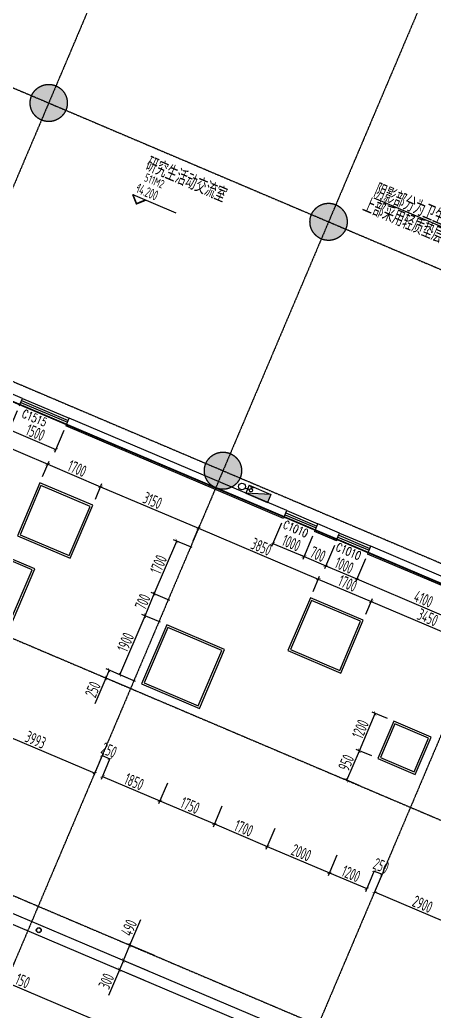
# Model space of a CAD drawing. Extents: x -3523 to 12007717, y -6694179 to 21431.
# Drawn here: x 11945501 to 11957767, y -6453481 to -6424148 of the extents above; entities that cross this region are included whole.
import ezdxf
from ezdxf.enums import TextEntityAlignment as Align
from ezdxf.xclip import XClip

# ---------------------------------------------------------------- set-up
doc = ezdxf.new("R2010")
doc.units = 0
doc.header["$LTSCALE"] = 10
doc.header["$MEASUREMENT"] = 0
doc.header["$XCLIPFRAME"] = 0
for name, pattern in [('A3-RG-axis-100$0$CENTER', [2, 1.25, -0.25, 0.25, -0.25]), ('A3-RI-4F$0$DASH', [0.35, 0.25, -0.1]), ('A3-SYMB-4F-100$0$$AUDIT_BAD_LTYPE2', [0])]:
    doc.linetypes.add(name, pattern=pattern)
for name, color, linetype in [('A3-RB-4F-100$0$A-DIMS-100', 1, 'Continuous'), ('A3-RG-axis-100$0$A-GRID', 1, 'A3-RG-axis-100$0$CENTER'), ('A3-RI-4F$0$A-FLOR', 2, 'Continuous'), ('A3-RI-4F$0$A-GLAZ', 140, 'Continuous'), ('A3-RI-4F$0$A-WALL', 7, 'Continuous'), ('A3-RI-4F$0$A-WALL-FINI', 95, 'Continuous'), ('A3-RM-4F$0$$AUDIT_BAD_LAYER1', 7, 'Continuous'), ('A3-RM-4F$0$0P-1', 191, 'Continuous'), ('A3-RM-4F$0$0P-FE-FH-P', 41, 'A3-RM-4F$0$YJdef_FE-FH_LINE_F'), ('A3-RM-4F$0$0P-FE-FH-V', 141, 'Continuous'), ('A3-RM-4F$0$0P-FE-HY', 141, 'Continuous'), ('A3-RS-1F$0$A-HATH-GRAY', 8, 'Continuous'), ('A3-RS-1F$0$A-WALL', 7, 'Continuous'), ('A3-SYMB-4F-100$0$$AUDIT_BAD_LAYER1', 7, 'Continuous'), ('A3-SYMB-4F-100$0$A-SYMB', 4, 'Continuous'), ('A3-SYMB-4F-100$0$A-SYMB-AREA', 4, 'Continuous'), ('A3-SYMB-4F-100$0$A-SYMB-DOOR', 3, 'Continuous'), ('A3-SYMB-4F-100$0$A-SYMB-DOOR1', 3, 'Continuous'), ('A3-SYMB-4F-100$0$A-SYMB-DOOR2', 3, 'Continuous'), ('A3-SYMB-4F-100$0$A-SYMB-DOOR3', 3, 'Continuous'), ('A3-SYMB-4F-100$0$A-SYMB-NAME', 4, 'Continuous'), ('A3-SYMB-4F-100$0$A-SYMB-NAME-E', 4, 'Continuous')]:
    doc.layers.add(name, color=color, linetype=linetype)
doc.styles.add('A3-RB-4F-100$0$XD2008', font='xd-hzs.shx', dxfattribs={"width": 0.7, "bigfont": 'xd-hztxt.shx'})
doc.styles.add('A3-RM-4F$0$hz1', font='hzs.shx', dxfattribs={"width": 0.75, "bigfont": 'hztxt.shx'})
doc.styles.add('A3-SYMB-4F-100$0$ECADI', font='hzs.shx', dxfattribs={"width": 0.7, "bigfont": 'hztxt.shx'})
doc.styles.add('A3-SYMB-4F-100$0$ECADI-TXT', font='simplex.shx', dxfattribs={"bigfont": 'hztxt.shx'})
doc.styles.add('A3-SYMB-4F-100$0$XD2008', font='hzs.shx', dxfattribs={"width": 0.7, "bigfont": 'hztxt.shx'})
doc.linetypes.add('A3-RM-4F$0$YJdef_FE-FH_LINE_F', pattern='A,4,-0.2,["F",A3-RM-4F$0$hz1,S=0.2,R=0,X=-0.1,Y=-0.1],-0.1', length=4.3)
doc.dimstyles.new('A3-RB-4F-100$0$XD100$0', dxfattribs={"dimscale": 100, "dimtxt": 3.5, "dimasz": 1, "dimexe": 1, "dimexo": 2, "dimgap": 0.5, "dimtad": 1, "dimdec": 0, "dimdsep": 46, "dimtxsty": 'A3-RB-4F-100$0$XD2008', "dimblk1": 'A3-RB-4F-100$0$_ARCHTICK', "dimblk2": 'A3-RB-4F-100$0$_ARCHTICK', "dimsah": 1, "dimcen": 2.5, "dimclrt": 4, "dimaunit": 1, "dimadec": 0, "dimazin": 0, "dimtfac": 1, "dimtdec": 0, "dimtix": 1, "dimtmove": 0, "dimatfit": 3, "dimfxl": 0, "dimtolj": 1, "dimtzin": 0, "dimarcsym": 0})

# ---------------------------------------------------------------- blocks, each defined once
blk = doc.blocks.new('A3-RI-4F')
at = {"layer": 'A3-RI-4F$0$A-FLOR', "linetype": 'A3-RI-4F$0$DASH', "const_width": 50}
blk.add_lwpolyline([(11907835, -6369053), (11897656, -6393034), (11898128, -6393234, -0.084697), (11913934, -6391267), (11915314, -6394764, -0.031408), (11917937, -6393922), (11918379, -6395667), (11918416, -6395812, -0.137995), (11924070, -6395803), (11938273, -6400393, -0.63707), (11939156, -6407589), (11916413, -6421801), (11915153, -6424770), (11915014, -6425097), (11914547, -6426197), (11920044, -6428530), (11921412, -6425308), (11977075, -6448936), (11985124, -6429973), (11973295, -6424952), (11972792, -6425445)], format="xyb", dxfattribs=at)
at = {"layer": 'A3-RI-4F$0$A-GLAZ'}
for p, q in [((11945529, -6435469), (11946909, -6436055)), ((11945552, -6435414), (11946933, -6436000)), ((11945579, -6435350), (11946960, -6435936)), ((11945501, -6435534), (11946882, -6436120)), ((11953404, -6438671), (11954324, -6439062)), ((11953326, -6438855), (11954246, -6439246)), ((11953353, -6438790), (11954273, -6439181)), ((11953376, -6438735), (11954297, -6439126)), ((11954890, -6439519), (11955811, -6439910)), ((11954918, -6439455), (11955838, -6439845)), ((11954941, -6439399), (11955862, -6439790)), ((11954969, -6439335), (11955889, -6439726))]:
    blk.add_line(p, q, dxfattribs=at)
for points in [[(11946994, -6440078), (11947658, -6438513), (11946094, -6437849), (11945429, -6439414)], [(11946962, -6440000), (11947580, -6438545), (11946125, -6437928), (11945508, -6439382)], [(11945202, -6442142), (11945944, -6440393), (11944235, -6439668), (11943493, -6441417)], [(11945170, -6442063), (11945866, -6440425), (11944267, -6439746), (11943572, -6441385)], [(11955002, -6443478), (11955667, -6441913), (11954102, -6441248), (11953438, -6442813)], [(11954971, -6443399), (11955588, -6441944), (11954134, -6441327), (11953516, -6442781)], [(11950817, -6444525), (11951559, -6442777), (11949850, -6442051), (11949108, -6443800)], [(11950785, -6444447), (11951481, -6442808), (11949882, -6442130), (11949187, -6443768)], [(11957206, -6446477), (11957675, -6445373), (11956570, -6444904), (11956101, -6446008)], [(11957174, -6446398), (11957596, -6445404), (11956602, -6444982), (11956180, -6445976)]]:
    blk.add_lwpolyline(points, close=True, dxfattribs=at)
at = {"layer": 'A3-RI-4F$0$A-WALL'}
for p, q in [((11945579, -6435350), (11942542, -6434060)), ((11945501, -6435534), (11945579, -6435350)), ((11946882, -6436120), (11946960, -6435936)), ((11953404, -6438671), (11946960, -6435936)), ((11953326, -6438855), (11946882, -6436120)), ((11953326, -6438855), (11953404, -6438671)), ((11954246, -6439246), (11954324, -6439062)), ((11954890, -6439519), (11954246, -6439246)), ((11954969, -6439335), (11954324, -6439062)), ((11954890, -6439519), (11954969, -6439335)), ((11955811, -6439910), (11955889, -6439726)), ((11963805, -6443086), (11955889, -6439726)), ((11963727, -6443270), (11955811, -6439910))]:
    blk.add_line(p, q, dxfattribs=at)
at = {"layer": 'A3-RI-4F$0$A-WALL-FINI'}
for p, q in [((11945501, -6435534), (11945482, -6435580)), ((11946882, -6436120), (11946862, -6436166)), ((11953306, -6438901), (11946862, -6436166)), ((11953326, -6438855), (11953306, -6438901)), ((11954246, -6439246), (11954227, -6439292)), ((11954871, -6439565), (11954227, -6439292)), ((11954890, -6439519), (11954871, -6439565)), ((11955811, -6439910), (11955791, -6439956)), ((11963708, -6443316), (11955791, -6439956))]:
    blk.add_line(p, q, dxfattribs=at)
blk = doc.blocks.new('A3-RG-axis-100')
at = {"layer": 'A3-RG-axis-100$0$A-GRID'}
for p, q in [((11906717.6, -6409782.5), (11989058.9, -6444734.3)), ((11906272, -6418284.3), (11985933, -6452098.3)), ((11949482.5, -6419244.3), (11922974.2, -6481694)), ((11957767.1, -6422760.8), (11931258.7, -6485210.6)), ((11905882.4, -6425723.4), (11983197.9, -6458541.9)), ((11966051.6, -6426277.4), (11939543.3, -6488727.1)), ((11937760.6, -6446859.4), (11980462.8, -6464985.4))]:
    blk.add_line(p, q, dxfattribs=at)
blk = doc.blocks.new('A3-SYMB-4F-100$0$ECADI-TAG-HGHT（国标）')
at = {"color": 1, "const_width": 0.5}
blk.add_lwpolyline([(-2.12, 2.12), (0, 0), (2.12, 2.12)], dxfattribs=at)
at = {"color": 1}
blk.add_point((-1.48, 4.6), dxfattribs=at)
at = {"layer": 'A3-SYMB-4F-100$0$$AUDIT_BAD_LAYER1', "color": 1, "linetype": 'A3-SYMB-4F-100$0$$AUDIT_BAD_LTYPE2'}
blk.add_line((-2.12, 2.12), (11.77, 2.12), dxfattribs=at)
at = {"style": 'A3-SYMB-4F-100$0$XD2008', "width": 0.7}
blk.add_attdef('FL', text='', height=3, dxfattribs=at).set_placement((-2.69, 2.97), align=Align.RIGHT)
for tag, p in [('F.F.L.', (2.28, 2.97)), ('T.O.S.', (2.28, -1.1))]:
    blk.add_attdef(tag, p, '', height=3, dxfattribs=at)
blk = doc.blocks.new('A3-SYMB-4F-100$0$ECADI-TAG-ROOM')
at = {"layer": 'A3-SYMB-4F-100$0$A-SYMB-AREA', "style": 'A3-SYMB-4F-100$0$ECADI', "width": 0.7}
blk.add_attdef('340M2', text='', height=2.5, dxfattribs=at).set_placement((7.17, -1.75), align=Align.MIDDLE_LEFT)
at = {"layer": 'A3-SYMB-4F-100$0$A-SYMB-NAME', "style": 'A3-SYMB-4F-100$0$ECADI', "width": 0.7}
blk.add_attdef('CHINESENAME', (-5.13, 0.09), '', height=4.5, dxfattribs=at)
at = {"layer": 'A3-SYMB-4F-100$0$A-SYMB-NAME-E', "style": 'A3-SYMB-4F-100$0$ECADI', "width": 0.7}
for tag, p in [('ENGLISHHIGH', (-5.13, 8.04)), ('ENGLISHLOW', (-5.13, 4.84))]:
    blk.add_attdef(tag, p, '', height=2.5, dxfattribs=at)
blk = doc.blocks.new('A3-SYMB-4F-100$0$ECADI-TAG-DOOR')
at = {"layer": 'A3-SYMB-4F-100$0$A-SYMB-DOOR', "style": 'A3-SYMB-4F-100$0$ECADI-TXT', "width": 0.7}
for tag, p in [('门窗主编号1', (-6.41, 7.26)), ('门窗主编号2', (2.08, 7.26))]:
    blk.add_attdef(tag, p, '', height=2.5, dxfattribs=at)
at = {"layer": 'A3-SYMB-4F-100$0$A-SYMB-DOOR', "style": 'A3-SYMB-4F-100$0$ECADI-TXT', "width": 0.7, "flags": 1}
for tag, p in [('洞口尺寸(宽X高)', (-6.42, 1.62)), ('备注', (-6.39, -1.21))]:
    blk.add_attdef(tag, p, '', height=2.5, dxfattribs=at)
at = {"layer": 'A3-SYMB-4F-100$0$A-SYMB-DOOR1', "style": 'A3-SYMB-4F-100$0$ECADI-TXT', "width": 0.7}
blk.add_attdef('门窗辅编号1', (-6.41, 4.41), '', height=2.5, dxfattribs=at)
at = {"layer": 'A3-SYMB-4F-100$0$A-SYMB-DOOR2', "style": 'A3-SYMB-4F-100$0$ECADI-TXT', "width": 0.7}
blk.add_attdef('门窗辅编号2', (-2.86, 4.41), '', height=2.5, dxfattribs=at)
at = {"layer": 'A3-SYMB-4F-100$0$A-SYMB-DOOR3', "style": 'A3-SYMB-4F-100$0$ECADI-TXT', "width": 0.7}
blk.add_attdef('门窗辅编号3', (2.32, 4.41), '', height=2.5, dxfattribs=at)
blk = doc.blocks.new('A3-SYMB-4F-100')
at = {"layer": 'A3-SYMB-4F-100$0$A-SYMB'}
blk.add_lwpolyline([(11955981, -6429417), (11961275, -6431664), (11964489, -6430598)], dxfattribs=at)
ref = blk.add_blockref('A3-SYMB-4F-100$0$ECADI-TAG-ROOM', (11949655, -6428797), dxfattribs=dict(at, xscale=99.99999999989046, yscale=100.0000000001164, rotation=337))
ref.add_attrib('CHINESENAME', '研究生活动交流室', (11949187, -6428589), dxfattribs={"height": 450, "rotation": 337, "style": 'A3-SYMB-4F-100$0$ECADI', "width": 0.7})
ref.add_attrib('340M2', '511M2', dxfattribs={"height": 250, "rotation": 337, "style": 'A3-SYMB-4F-100$0$ECADI', "width": 0.7}).set_placement((11949204, -6428795), align=Align.MIDDLE_LEFT)
ref = blk.add_blockref('A3-SYMB-4F-100$0$ECADI-TAG-HGHT（国标）', (11948955, -6429590), dxfattribs=dict(at, xscale=100, yscale=100, rotation=337))
ref.add_attrib('F.F.L.', '14.200', (11948920, -6429253), dxfattribs={"layer": '0', "height": 300, "rotation": 337, "style": 'A3-SYMB-4F-100$0$XD2008', "width": 0.7})
ref = blk.add_blockref('A3-SYMB-4F-100$0$ECADI-TAG-ROOM', (11956413, -6429583), dxfattribs=dict(at, xscale=99.99999999989046, yscale=100.0000000001165, rotation=337))
ref.add_attrib('CHINESENAME', '阴影部分为卫生间降板范围', (11955945, -6429375), dxfattribs={"height": 450, "rotation": 337, "style": 'A3-SYMB-4F-100$0$ECADI', "width": 0.7})
ref = blk.add_blockref('A3-SYMB-4F-100$0$ECADI-TAG-ROOM', (11957227, -6430487), dxfattribs=dict(at, xscale=99.99999999989048, yscale=100.0000000001164, rotation=337.0000000000827))
ref.add_attrib('CHINESENAME', '上部采用轻质垫层，容重≤8KN/立方米', (11955613, -6429792), dxfattribs={"height": 450, "rotation": 337, "style": 'A3-SYMB-4F-100$0$ECADI', "width": 0.7})
at = {"layer": 'A3-SYMB-4F-100$0$A-SYMB-DOOR1'}
ref = blk.add_blockref('A3-SYMB-4F-100$0$ECADI-TAG-DOOR', (11946165, -6436952), dxfattribs=dict(at, xscale=99.99999999997286, yscale=100.0000000000001, zscale=100, rotation=337.1358192403856))
ref.add_attrib('门窗主编号1', 'C1515', dxfattribs={"height": 250, "rotation": 337.1358, "style": 'A3-SYMB-4F-100$0$ECADI-TXT', "width": 0.7}).set_placement((11946236, -6436191), align=Align.RIGHT)
ref = blk.add_blockref('A3-SYMB-4F-100$0$ECADI-TAG-DOOR', (11953898, -6440234), dxfattribs=dict(at, xscale=99.99999999997286, yscale=100.0000000000001, zscale=100, rotation=337.1358192403856))
ref.add_attrib('门窗主编号1', 'C1010', dxfattribs={"height": 250, "rotation": 337.1358, "style": 'A3-SYMB-4F-100$0$ECADI-TXT', "width": 0.7}).set_placement((11953969, -6439474), align=Align.RIGHT)
ref = blk.add_blockref('A3-SYMB-4F-100$0$ECADI-TAG-DOOR', (11955462, -6440898), dxfattribs=dict(at, xscale=99.99999999997286, yscale=100.0000000000001, zscale=100, rotation=337.1358192403856))
ref.add_attrib('门窗主编号1', 'C1010', dxfattribs={"height": 250, "rotation": 337.1358, "style": 'A3-SYMB-4F-100$0$ECADI-TXT', "width": 0.7}).set_placement((11955533, -6440138), align=Align.RIGHT)
blk = doc.blocks.new('*U3226')
at = {"layer": 'A3-RM-4F$0$$AUDIT_BAD_LAYER1', "extrusion": (0, 0, -1)}
blk.add_hatch(color=256, dxfattribs=at).paths.add_polyline_path([(-260, 700), (0, 0), (0, 700)])
for p, q in [((260, 700), (0, 700)), ((0, 0), (0, 700)), ((260, 700), (0, 0)), ((260, 0), (260, 700)), ((260, 0), (0, 0)), ((231, 106, 0), (191, 106, 0)), ((231, 156, 0), (231, 56, 0))]:
    blk.add_line(p, q, dxfattribs=at)
blk.add_circle((-141, 106, 0), 50, dxfattribs=at)
blk = doc.blocks.new('A3-RM-4F$0$DFA')
at = {"layer": 'A3-RM-4F$0$0P-FE-FH-V'}
for radius in [75, 65]:
    blk.add_circle((0, 0), radius, dxfattribs=at)
blk = doc.blocks.new('A3-RM-4F')
at = {"layer": 'A3-RM-4F$0$0P-1'}
for points in [[(11905192, -6423801), (11904910, -6429175, -0.033124), (11938801, -6448159), (11947301, -6451767), (11970397, -6461571), (11975941, -6448509)], [(11905486, -6423926), (11905220, -6428991, -0.03293), (11938943, -6447894), (11947419, -6451491), (11970238, -6461178), (11975665, -6448392)]]:
    blk.add_lwpolyline(points, format="xyb", dxfattribs=at)
at = {"layer": 'A3-RM-4F$0$0P-FE-FH-P'}
blk.add_line((11952170, -6437994, 0), (11952295, -6438047, 0), dxfattribs=at)
at = {"layer": 'A3-RM-4F$0$0P-FE-FH-V'}
blk.add_circle((11952078, -6437955, 0), 100, dxfattribs=at)
at = {"layer": 'A3-RM-4F$0$0P-1'}
blk.add_blockref('A3-RM-4F$0$DFA', (11946063, -6451085), dxfattribs=at)
at = {"layer": 'A3-RM-4F$0$0P-FE-HY', "xscale": -0.9999999999999886, "rotation": 246.9999999998606}
blk.add_blockref('*U3226', (11952188, -6438155), dxfattribs=at)
blk = doc.blocks.new('A3-RB-4F-100$0$_ARCHTICK')
at = {"color": 0, "linetype": 'ByBlock', "const_width": 0.15}
blk.add_lwpolyline([(-0.5, -0.5), (0.5, 0.5)], dxfattribs=at)
blk = doc.blocks.new('*D2970')
at = {"layer": 'A3-RB-4F-100$0$A-DIMS-100', "color": 0, "lineweight": -2}
for p, q in [((11945423, -6435718), (11945148, -6436366)), ((11945187, -6436274), (11946568, -6436861)), ((11946804, -6436304), (11946529, -6436953))]:
    blk.add_line(p, q, dxfattribs=at)
at = {"layer": 'Defpoints', "color": 0}
for p in [(11945501, -6435534), (11946882, -6436120), (11946568, -6436861)]:
    blk.add_point(p, dxfattribs=at)
at = {"layer": 'A3-RB-4F-100$0$A-DIMS-100', "color": 0, "lineweight": -2, "xscale": 100, "yscale": 100, "zscale": 100}
for p, rotation in [((11945187, -6436274), 156.9999999999507), ((11946568, -6436861), 336.9999999999507)]:
    blk.add_blockref('A3-RB-4F-100$0$_ARCHTICK', p, dxfattribs=dict(at, rotation=rotation))
at = {"layer": 'A3-RB-4F-100$0$A-DIMS-100', "color": 4, "insert": (11945965, -6436360), "char_height": 350, "attachment_point": 5, "rotation": 337, "style": 'A3-RB-4F-100$0$XD2008'}
blk.add_mtext('\\A1;1500', dxfattribs=at)
blk = doc.blocks.new('*D2594')
at = {"layer": 'A3-RB-4F-100$0$A-DIMS-100', "color": 0, "lineweight": -2}
for p, q in [((11955733, -6440094), (11955439, -6440785)), ((11955478, -6440693), (11959252, -6442295)), ((11959507, -6441696), (11959213, -6442387))]:
    blk.add_line(p, q, dxfattribs=at)
at = {"layer": 'Defpoints', "color": 0}
for p in [(11955811, -6439910), (11959585, -6441512), (11959252, -6442295)]:
    blk.add_point(p, dxfattribs=at)
at = {"layer": 'A3-RB-4F-100$0$A-DIMS-100', "color": 0, "lineweight": -2, "xscale": 100, "yscale": 100, "zscale": 100}
for p, rotation in [((11955478, -6440693), 157.0000023179474), ((11959252, -6442295), 337.0000023179474)]:
    blk.add_blockref('A3-RB-4F-100$0$_ARCHTICK', p, dxfattribs=dict(at, rotation=rotation))
at = {"layer": 'A3-RB-4F-100$0$A-DIMS-100', "color": 4, "insert": (11957453, -6441287), "char_height": 350, "attachment_point": 5, "rotation": 337, "style": 'A3-RB-4F-100$0$XD2008'}
blk.add_mtext('\\A1;4100', dxfattribs=at)
blk = doc.blocks.new('*D2595')
at = {"layer": 'A3-RB-4F-100$0$A-DIMS-100', "color": 0, "lineweight": -2}
for p, q in [((11954812, -6439703), (11954519, -6440395)), ((11955733, -6440094), (11955439, -6440785)), ((11954558, -6440303), (11955478, -6440693))]:
    blk.add_line(p, q, dxfattribs=at)
at = {"layer": 'Defpoints', "color": 0}
for p in [(11954890, -6439519), (11955811, -6439910), (11955478, -6440693)]:
    blk.add_point(p, dxfattribs=at)
at = {"layer": 'A3-RB-4F-100$0$A-DIMS-100', "color": 0, "lineweight": -2, "xscale": 100, "yscale": 100, "zscale": 100}
for p, rotation in [((11954558, -6440303), 157.0000023179107), ((11955478, -6440693), 337.0000023179107)]:
    blk.add_blockref('A3-RB-4F-100$0$_ARCHTICK', p, dxfattribs=dict(at, rotation=rotation))
at = {"layer": 'A3-RB-4F-100$0$A-DIMS-100', "color": 4, "insert": (11955106, -6440291), "char_height": 350, "attachment_point": 5, "rotation": 337, "style": 'A3-RB-4F-100$0$XD2008'}
blk.add_mtext('\\A1;1000', dxfattribs=at)
blk = doc.blocks.new('*D2596')
at = {"layer": 'A3-RB-4F-100$0$A-DIMS-100', "color": 0, "lineweight": -2}
for p, q in [((11954168, -6439430), (11953875, -6440121)), ((11954812, -6439703), (11954519, -6440395)), ((11953914, -6440029), (11953822, -6439990)), ((11953914, -6440029), (11954558, -6440303)), ((11954558, -6440303), (11954650, -6440342))]:
    blk.add_line(p, q, dxfattribs=at)
at = {"layer": 'Defpoints', "color": 0}
for p in [(11954246, -6439246), (11954890, -6439519), (11954558, -6440303)]:
    blk.add_point(p, dxfattribs=at)
at = {"layer": 'A3-RB-4F-100$0$A-DIMS-100', "color": 0, "lineweight": -2, "xscale": 100, "yscale": 100, "zscale": 100}
for p, rotation in [((11953914, -6440029), 337.0000023179933), ((11954558, -6440303), 157.0000023179933)]:
    blk.add_blockref('A3-RB-4F-100$0$_ARCHTICK', p, dxfattribs=dict(at, rotation=rotation))
at = {"layer": 'A3-RB-4F-100$0$A-DIMS-100', "color": 4, "insert": (11954324, -6439959), "char_height": 350, "attachment_point": 5, "rotation": 337, "style": 'A3-RB-4F-100$0$XD2008'}
blk.add_mtext('\\A1;700', dxfattribs=at)
blk = doc.blocks.new('*D2597')
at = {"layer": 'A3-RB-4F-100$0$A-DIMS-100', "color": 0, "lineweight": -2}
for p, q in [((11953247, -6439039), (11952954, -6439730)), ((11954168, -6439430), (11953875, -6440121)), ((11952993, -6439638), (11953914, -6440029))]:
    blk.add_line(p, q, dxfattribs=at)
at = {"layer": 'Defpoints', "color": 0}
for p in [(11953326, -6438855), (11954246, -6439246), (11953914, -6440029)]:
    blk.add_point(p, dxfattribs=at)
at = {"layer": 'A3-RB-4F-100$0$A-DIMS-100', "color": 0, "lineweight": -2, "xscale": 100, "yscale": 100, "zscale": 100}
for p, rotation in [((11952993, -6439638), 157.0000023179255), ((11953914, -6440029), 337.0000023179254)]:
    blk.add_blockref('A3-RB-4F-100$0$_ARCHTICK', p, dxfattribs=dict(at, rotation=rotation))
at = {"layer": 'A3-RB-4F-100$0$A-DIMS-100', "color": 4, "insert": (11953541, -6439627), "char_height": 350, "attachment_point": 5, "rotation": 337, "style": 'A3-RB-4F-100$0$XD2008'}
blk.add_mtext('\\A1;1000', dxfattribs=at)
blk = doc.blocks.new('*D2181')
at = {"layer": 'A3-RB-4F-100$0$A-DIMS-100', "color": 0, "lineweight": -2}
for p, q in [((11944264, -6444351), (11944002, -6444969)), ((11944041, -6444877), (11947717, -6446438)), ((11947940, -6445912), (11947678, -6446530))]:
    blk.add_line(p, q, dxfattribs=at)
at = {"layer": 'Defpoints', "color": 0}
for p in [(11944342, -6444167), (11948018, -6445727), (11947717, -6446438)]:
    blk.add_point(p, dxfattribs=at)
at = {"layer": 'A3-RB-4F-100$0$A-DIMS-100', "color": 0, "lineweight": -2, "xscale": 100, "yscale": 100, "zscale": 100}
for p, rotation in [((11944041, -6444877), 156.9999999999024), ((11947717, -6446438), 336.9999999999023)]:
    blk.add_blockref('A3-RB-4F-100$0$_ARCHTICK', p, dxfattribs=dict(at, rotation=rotation))
at = {"layer": 'A3-RB-4F-100$0$A-DIMS-100', "color": 4, "insert": (11945967, -6445450), "char_height": 350, "attachment_point": 5, "rotation": 337, "style": 'A3-RB-4F-100$0$XD2008'}
blk.add_mtext('\\A1;3993', dxfattribs=at)
blk = doc.blocks.new('*D2182')
at = {"layer": 'A3-RB-4F-100$0$A-DIMS-100', "color": 0, "lineweight": -2}
for p, q in [((11947940, -6445912), (11947900, -6446007)), ((11947939, -6445915), (11948169, -6446013)), ((11948170, -6446009), (11948130, -6446105))]:
    blk.add_line(p, q, dxfattribs=at)
at = {"layer": 'Defpoints', "color": 0}
for p in [(11948018, -6445727), (11948169, -6446013), (11948248, -6445825)]:
    blk.add_point(p, dxfattribs=at)
at = {"layer": 'A3-RB-4F-100$0$A-DIMS-100', "color": 0, "lineweight": -2, "xscale": 100, "yscale": 100, "zscale": 100}
for p, rotation in [((11947939, -6445915), 156.9999999998544), ((11948169, -6446013), 336.9999999998544)]:
    blk.add_blockref('A3-RB-4F-100$0$_ARCHTICK', p, dxfattribs=dict(at, rotation=rotation))
at = {"layer": 'A3-RB-4F-100$0$A-DIMS-100', "color": 4, "insert": (11948142, -6445757), "char_height": 350, "attachment_point": 5, "rotation": 337, "style": 'A3-RB-4F-100$0$XD2008'}
blk.add_mtext('\\A1;250', dxfattribs=at)
blk = doc.blocks.new('*D2183')
at = {"layer": 'A3-RB-4F-100$0$A-DIMS-100', "color": 0, "lineweight": -2}
for p, q in [((11948170, -6446009), (11947908, -6446627)), ((11947947, -6446535), (11949650, -6447258)), ((11949873, -6446732), (11949611, -6447350))]:
    blk.add_line(p, q, dxfattribs=at)
at = {"layer": 'Defpoints', "color": 0}
for p in [(11948248, -6445825), (11949951, -6446548), (11949650, -6447258)]:
    blk.add_point(p, dxfattribs=at)
at = {"layer": 'A3-RB-4F-100$0$A-DIMS-100', "color": 0, "lineweight": -2, "xscale": 100, "yscale": 100, "zscale": 100}
for p, rotation in [((11947947, -6446535), 156.9999999999063), ((11949650, -6447258), 336.9999999999063)]:
    blk.add_blockref('A3-RB-4F-100$0$_ARCHTICK', p, dxfattribs=dict(at, rotation=rotation))
at = {"layer": 'A3-RB-4F-100$0$A-DIMS-100', "color": 4, "insert": (11948886, -6446690), "char_height": 350, "attachment_point": 5, "rotation": 337, "style": 'A3-RB-4F-100$0$XD2008'}
blk.add_mtext('\\A1;1850', dxfattribs=at)
blk = doc.blocks.new('*D2184')
at = {"layer": 'A3-RB-4F-100$0$A-DIMS-100', "color": 0, "lineweight": -2}
for p, q in [((11949873, -6446732), (11949611, -6447350)), ((11949650, -6447258), (11951261, -6447942)), ((11951484, -6447416), (11951222, -6448034))]:
    blk.add_line(p, q, dxfattribs=at)
at = {"layer": 'Defpoints', "color": 0}
for p in [(11949951, -6446548), (11951562, -6447232), (11951261, -6447942)]:
    blk.add_point(p, dxfattribs=at)
at = {"layer": 'A3-RB-4F-100$0$A-DIMS-100', "color": 0, "lineweight": -2, "xscale": 100, "yscale": 100, "zscale": 100}
for p, rotation in [((11949650, -6447258), 156.9999999998862), ((11951261, -6447942), 336.9999999998862)]:
    blk.add_blockref('A3-RB-4F-100$0$_ARCHTICK', p, dxfattribs=dict(at, rotation=rotation))
at = {"layer": 'A3-RB-4F-100$0$A-DIMS-100', "color": 4, "insert": (11950543, -6447393), "char_height": 350, "attachment_point": 5, "rotation": 337, "style": 'A3-RB-4F-100$0$XD2008'}
blk.add_mtext('\\A1;1750', dxfattribs=at)
blk = doc.blocks.new('*D2185')
at = {"layer": 'A3-RB-4F-100$0$A-DIMS-100', "color": 0, "lineweight": -2}
for p, q in [((11951484, -6447416), (11951222, -6448034)), ((11951261, -6447942), (11952826, -6448606)), ((11953049, -6448080), (11952786, -6448698))]:
    blk.add_line(p, q, dxfattribs=at)
at = {"layer": 'Defpoints', "color": 0}
for p in [(11951562, -6447232), (11953127, -6447896), (11952826, -6448606)]:
    blk.add_point(p, dxfattribs=at)
at = {"layer": 'A3-RB-4F-100$0$A-DIMS-100', "color": 0, "lineweight": -2, "xscale": 100, "yscale": 100, "zscale": 100}
for p, rotation in [((11951261, -6447942), 156.9999999998857), ((11952826, -6448606), 336.9999999998857)]:
    blk.add_blockref('A3-RB-4F-100$0$_ARCHTICK', p, dxfattribs=dict(at, rotation=rotation))
at = {"layer": 'A3-RB-4F-100$0$A-DIMS-100', "color": 4, "insert": (11952131, -6448067), "char_height": 350, "attachment_point": 5, "rotation": 337, "style": 'A3-RB-4F-100$0$XD2008'}
blk.add_mtext('\\A1;1700', dxfattribs=at)
blk = doc.blocks.new('*D2186')
at = {"layer": 'A3-RB-4F-100$0$A-DIMS-100', "color": 0, "lineweight": -2}
for p, q in [((11953049, -6448080), (11952786, -6448698)), ((11952826, -6448606), (11954667, -6449388)), ((11954890, -6448862), (11954628, -6449480))]:
    blk.add_line(p, q, dxfattribs=at)
at = {"layer": 'Defpoints', "color": 0}
for p in [(11953127, -6447896), (11954968, -6448677), (11954667, -6449388)]:
    blk.add_point(p, dxfattribs=at)
at = {"layer": 'A3-RB-4F-100$0$A-DIMS-100', "color": 0, "lineweight": -2, "xscale": 100, "yscale": 100, "zscale": 100}
for p, rotation in [((11952826, -6448606), 156.9999999999054), ((11954667, -6449388), 336.9999999999055)]:
    blk.add_blockref('A3-RB-4F-100$0$_ARCHTICK', p, dxfattribs=dict(at, rotation=rotation))
at = {"layer": 'A3-RB-4F-100$0$A-DIMS-100', "color": 4, "insert": (11953834, -6448790), "char_height": 350, "attachment_point": 5, "rotation": 337, "style": 'A3-RB-4F-100$0$XD2008'}
blk.add_mtext('\\A1;2000', dxfattribs=at)
blk = doc.blocks.new('*D2187')
at = {"layer": 'A3-RB-4F-100$0$A-DIMS-100', "color": 0, "lineweight": -2}
for p, q in [((11954890, -6448862), (11954628, -6449480)), ((11954667, -6449388), (11955771, -6449856)), ((11955995, -6449330), (11955732, -6449948))]:
    blk.add_line(p, q, dxfattribs=at)
at = {"layer": 'Defpoints', "color": 0}
for p in [(11954968, -6448677), (11956073, -6449146), (11955771, -6449856)]:
    blk.add_point(p, dxfattribs=at)
at = {"layer": 'A3-RB-4F-100$0$A-DIMS-100', "color": 0, "lineweight": -2, "xscale": 100, "yscale": 100, "zscale": 100}
for p, rotation in [((11954667, -6449388), 156.9999999998864), ((11955771, -6449856), 336.9999999998864)]:
    blk.add_blockref('A3-RB-4F-100$0$_ARCHTICK', p, dxfattribs=dict(at, rotation=rotation))
at = {"layer": 'A3-RB-4F-100$0$A-DIMS-100', "color": 4, "insert": (11955307, -6449415), "char_height": 350, "attachment_point": 5, "rotation": 337, "style": 'A3-RB-4F-100$0$XD2008'}
blk.add_mtext('\\A1;1200', dxfattribs=at)
blk = doc.blocks.new('*D2188')
at = {"layer": 'A3-RB-4F-100$0$A-DIMS-100', "color": 0, "lineweight": -2}
for p, q in [((11955995, -6449330), (11955954, -6449426)), ((11955993, -6449334), (11956223, -6449432)), ((11956225, -6449428), (11956184, -6449524))]:
    blk.add_line(p, q, dxfattribs=at)
at = {"layer": 'Defpoints', "color": 0}
for p in [(11956073, -6449146), (11956303, -6449244), (11956223, -6449432)]:
    blk.add_point(p, dxfattribs=at)
at = {"layer": 'A3-RB-4F-100$0$A-DIMS-100', "color": 0, "lineweight": -2, "xscale": 100, "yscale": 100, "zscale": 100}
for p, rotation in [((11955993, -6449334), 156.9999999998558), ((11956223, -6449432), 336.9999999998558)]:
    blk.add_blockref('A3-RB-4F-100$0$_ARCHTICK', p, dxfattribs=dict(at, rotation=rotation))
at = {"layer": 'A3-RB-4F-100$0$A-DIMS-100', "color": 4, "insert": (11956196, -6449176), "char_height": 350, "attachment_point": 5, "rotation": 337, "style": 'A3-RB-4F-100$0$XD2008'}
blk.add_mtext('\\A1;250', dxfattribs=at)
blk = doc.blocks.new('*D2189')
at = {"layer": 'A3-RB-4F-100$0$A-DIMS-100', "color": 0, "lineweight": -2}
for p, q in [((11956225, -6449428), (11955962, -6450046)), ((11956001, -6449954), (11958671, -6451087)), ((11958894, -6450561), (11958632, -6451179))]:
    blk.add_line(p, q, dxfattribs=at)
at = {"layer": 'Defpoints', "color": 0}
for p in [(11956303, -6449244), (11958972, -6450377), (11958671, -6451087)]:
    blk.add_point(p, dxfattribs=at)
at = {"layer": 'A3-RB-4F-100$0$A-DIMS-100', "color": 0, "lineweight": -2, "xscale": 100, "yscale": 100, "zscale": 100}
for p, rotation in [((11956001, -6449954), 156.9999999999052), ((11958671, -6451087), 336.9999999999052)]:
    blk.add_blockref('A3-RB-4F-100$0$_ARCHTICK', p, dxfattribs=dict(at, rotation=rotation))
at = {"layer": 'A3-RB-4F-100$0$A-DIMS-100', "color": 4, "insert": (11957424, -6450314), "char_height": 350, "attachment_point": 5, "rotation": 337, "style": 'A3-RB-4F-100$0$XD2008'}
blk.add_mtext('\\A1;2900', dxfattribs=at)
blk = doc.blocks.new('*D2207')
at = {"layer": 'A3-RB-4F-100$0$A-DIMS-100', "color": 0, "lineweight": -2}
for p, q in [((11942352, -6436043), (11942546, -6435585)), ((11942507, -6435677), (11946327, -6437299)), ((11946172, -6437665), (11946366, -6437207))]:
    blk.add_line(p, q, dxfattribs=at)
at = {"layer": 'Defpoints', "color": 0}
for p in [(11942274, -6436228), (11946327, -6437299), (11946094, -6437849)]:
    blk.add_point(p, dxfattribs=at)
at = {"layer": 'A3-RB-4F-100$0$A-DIMS-100', "color": 0, "lineweight": -2, "xscale": 100, "yscale": 100, "zscale": 100}
for p, rotation in [((11942507, -6435677), 156.9999999999696), ((11946327, -6437299), 336.9999999999696)]:
    blk.add_blockref('A3-RB-4F-100$0$_ARCHTICK', p, dxfattribs=dict(at, rotation=rotation))
at = {"layer": 'A3-RB-4F-100$0$A-DIMS-100', "color": 4, "insert": (11944505, -6436281), "char_height": 350, "attachment_point": 5, "rotation": 337, "style": 'A3-RB-4F-100$0$XD2008'}
blk.add_mtext('\\A1;4150', dxfattribs=at)
blk = doc.blocks.new('*D2208')
at = {"layer": 'A3-RB-4F-100$0$A-DIMS-100', "color": 0, "lineweight": -2}
for p, q in [((11946172, -6437665), (11946366, -6437207)), ((11946327, -6437299), (11947892, -6437963)), ((11947737, -6438329), (11947931, -6437871))]:
    blk.add_line(p, q, dxfattribs=at)
at = {"layer": 'Defpoints', "color": 0}
for p in [(11946094, -6437849), (11947892, -6437963), (11947658, -6438513)]:
    blk.add_point(p, dxfattribs=at)
at = {"layer": 'A3-RB-4F-100$0$A-DIMS-100', "color": 0, "lineweight": -2, "xscale": 100, "yscale": 100, "zscale": 100}
for p, rotation in [((11946327, -6437299), 156.9999999999418), ((11947892, -6437963), 336.9999999999418)]:
    blk.add_blockref('A3-RB-4F-100$0$_ARCHTICK', p, dxfattribs=dict(at, rotation=rotation))
at = {"layer": 'A3-RB-4F-100$0$A-DIMS-100', "color": 4, "insert": (11947198, -6437424), "char_height": 350, "attachment_point": 5, "rotation": 337, "style": 'A3-RB-4F-100$0$XD2008'}
blk.add_mtext('\\A1;1700', dxfattribs=at)
blk = doc.blocks.new('*D2209')
at = {"layer": 'A3-RB-4F-100$0$A-DIMS-100', "color": 0, "lineweight": -2}
for p, q in [((11947737, -6438329), (11947931, -6437871)), ((11947892, -6437963), (11950792, -6439194)), ((11950636, -6439560), (11950831, -6439102))]:
    blk.add_line(p, q, dxfattribs=at)
at = {"layer": 'Defpoints', "color": 0}
for p in [(11947658, -6438513), (11950792, -6439194), (11950558, -6439744)]:
    blk.add_point(p, dxfattribs=at)
at = {"layer": 'A3-RB-4F-100$0$A-DIMS-100', "color": 0, "lineweight": -2, "xscale": 100, "yscale": 100, "zscale": 100}
for p, rotation in [((11947892, -6437963), 156.9999999999585), ((11950792, -6439194), 336.9999999999585)]:
    blk.add_blockref('A3-RB-4F-100$0$_ARCHTICK', p, dxfattribs=dict(at, rotation=rotation))
at = {"layer": 'A3-RB-4F-100$0$A-DIMS-100', "color": 4, "insert": (11949430, -6438371), "char_height": 350, "attachment_point": 5, "rotation": 337, "style": 'A3-RB-4F-100$0$XD2008'}
blk.add_mtext('\\A1;3150', dxfattribs=at)
blk = doc.blocks.new('*D2210')
at = {"layer": 'A3-RB-4F-100$0$A-DIMS-100', "color": 0, "lineweight": -2}
for p, q in [((11950636, -6439560), (11950831, -6439102)), ((11950792, -6439194), (11954335, -6440698)), ((11954180, -6441064), (11954375, -6440606))]:
    blk.add_line(p, q, dxfattribs=at)
at = {"layer": 'Defpoints', "color": 0}
for p in [(11950558, -6439744), (11954335, -6440698), (11954102, -6441248)]:
    blk.add_point(p, dxfattribs=at)
at = {"layer": 'A3-RB-4F-100$0$A-DIMS-100', "color": 0, "lineweight": -2, "xscale": 100, "yscale": 100, "zscale": 100}
for p, rotation in [((11950792, -6439194), 156.9999999999672), ((11954335, -6440698), 336.9999999999673)]:
    blk.add_blockref('A3-RB-4F-100$0$_ARCHTICK', p, dxfattribs=dict(at, rotation=rotation))
at = {"layer": 'A3-RB-4F-100$0$A-DIMS-100', "color": 4, "insert": (11952651, -6439739), "char_height": 350, "attachment_point": 5, "rotation": 337, "style": 'A3-RB-4F-100$0$XD2008'}
blk.add_mtext('\\A1;3850', dxfattribs=at)
blk = doc.blocks.new('*D2211')
at = {"layer": 'A3-RB-4F-100$0$A-DIMS-100', "color": 0, "lineweight": -2}
for p, q in [((11954180, -6441064), (11954375, -6440606)), ((11954335, -6440698), (11955900, -6441362)), ((11955745, -6441729), (11955939, -6441270))]:
    blk.add_line(p, q, dxfattribs=at)
at = {"layer": 'Defpoints', "color": 0}
for p in [(11954102, -6441248), (11955900, -6441362), (11955667, -6441913)]:
    blk.add_point(p, dxfattribs=at)
at = {"layer": 'A3-RB-4F-100$0$A-DIMS-100', "color": 0, "lineweight": -2, "xscale": 100, "yscale": 100, "zscale": 100}
for p, rotation in [((11954335, -6440698), 156.9999999999664), ((11955900, -6441362), 336.9999999999664)]:
    blk.add_blockref('A3-RB-4F-100$0$_ARCHTICK', p, dxfattribs=dict(at, rotation=rotation))
at = {"layer": 'A3-RB-4F-100$0$A-DIMS-100', "color": 4, "insert": (11955206, -6440823), "char_height": 350, "attachment_point": 5, "rotation": 337, "style": 'A3-RB-4F-100$0$XD2008'}
blk.add_mtext('\\A1;1700', dxfattribs=at)
blk = doc.blocks.new('*D2212')
at = {"layer": 'A3-RB-4F-100$0$A-DIMS-100', "color": 0, "lineweight": -2}
for p, q in [((11955745, -6441729), (11955939, -6441270)), ((11955900, -6441362), (11959076, -6442710)), ((11958921, -6443077), (11959115, -6442618))]:
    blk.add_line(p, q, dxfattribs=at)
at = {"layer": 'Defpoints', "color": 0}
for p in [(11955667, -6441913), (11959076, -6442710), (11958843, -6443261)]:
    blk.add_point(p, dxfattribs=at)
at = {"layer": 'A3-RB-4F-100$0$A-DIMS-100', "color": 0, "lineweight": -2, "xscale": 100, "yscale": 100, "zscale": 100}
for p, rotation in [((11955900, -6441362), 156.9999999999565), ((11959076, -6442710), 336.9999999999565)]:
    blk.add_blockref('A3-RB-4F-100$0$_ARCHTICK', p, dxfattribs=dict(at, rotation=rotation))
at = {"layer": 'A3-RB-4F-100$0$A-DIMS-100', "color": 4, "insert": (11957576, -6441829), "char_height": 350, "attachment_point": 5, "rotation": 337, "style": 'A3-RB-4F-100$0$XD2008'}
blk.add_mtext('\\A1;3450', dxfattribs=at)
blk = doc.blocks.new('*D2225')
at = {"layer": 'A3-RB-4F-100$0$A-DIMS-100', "color": 0, "lineweight": -2}
for p, q in [((11948148, -6443393), (11948051, -6443623)), ((11948924, -6443722), (11948056, -6443354)), ((11948051, -6443623), (11947726, -6444387)), ((11948826, -6443952), (11947959, -6443584))]:
    blk.add_line(p, q, dxfattribs=at)
at = {"layer": 'Defpoints', "color": 0}
for p in [(11948148, -6443393), (11949108, -6443800), (11949010, -6444030)]:
    blk.add_point(p, dxfattribs=at)
at = {"layer": 'A3-RB-4F-100$0$A-DIMS-100', "color": 0, "lineweight": -2, "xscale": 100, "yscale": 100, "zscale": 100}
for p, rotation in [((11948148, -6443393), 67.0000000001116), ((11948051, -6443623), 247.0000000001116)]:
    blk.add_blockref('A3-RB-4F-100$0$_ARCHTICK', p, dxfattribs=dict(at, rotation=rotation))
at = {"layer": 'A3-RB-4F-100$0$A-DIMS-100', "color": 4, "insert": (11947662, -6443963), "char_height": 350, "attachment_point": 5, "rotation": 67, "style": 'A3-RB-4F-100$0$XD2008'}
blk.add_mtext('\\A1;250', dxfattribs=at)
blk = doc.blocks.new('*D2226')
at = {"layer": 'A3-RB-4F-100$0$A-DIMS-100', "color": 0, "lineweight": -2}
for p, q in [((11948466, -6443527), (11949208, -6441779)), ((11949666, -6441973), (11949116, -6441740)), ((11948924, -6443722), (11948374, -6443488))]:
    blk.add_line(p, q, dxfattribs=at)
at = {"layer": 'Defpoints', "color": 0}
for p in [(11949208, -6441779), (11949850, -6442051), (11949108, -6443800)]:
    blk.add_point(p, dxfattribs=at)
at = {"layer": 'A3-RB-4F-100$0$A-DIMS-100', "color": 0, "lineweight": -2, "xscale": 100, "yscale": 100, "zscale": 100}
for p, rotation in [((11949208, -6441779), 66.99999999992477), ((11948466, -6443527), 246.9999999999248)]:
    blk.add_blockref('A3-RB-4F-100$0$_ARCHTICK', p, dxfattribs=dict(at, rotation=rotation))
at = {"layer": 'A3-RB-4F-100$0$A-DIMS-100', "color": 4, "insert": (11948630, -6442565), "char_height": 350, "attachment_point": 5, "rotation": 67, "style": 'A3-RB-4F-100$0$XD2008'}
blk.add_mtext('\\A1;1900', dxfattribs=at)
blk = doc.blocks.new('*D2227')
at = {"layer": 'A3-RB-4F-100$0$A-DIMS-100', "color": 0, "lineweight": -2}
for p, q in [((11949482, -6441134), (11949521, -6441042)), ((11949208, -6441779), (11949482, -6441134)), ((11949940, -6441329), (11949390, -6441095)), ((11949666, -6441973), (11949116, -6441740)), ((11949208, -6441779), (11949169, -6441871))]:
    blk.add_line(p, q, dxfattribs=at)
at = {"layer": 'Defpoints', "color": 0}
for p in [(11949482, -6441134), (11950124, -6441407), (11949850, -6442051)]:
    blk.add_point(p, dxfattribs=at)
at = {"layer": 'A3-RB-4F-100$0$A-DIMS-100', "color": 0, "lineweight": -2, "xscale": 100, "yscale": 100, "zscale": 100}
for p, rotation in [((11949482, -6441134), 246.9999999999629), ((11949208, -6441779), 66.99999999996291)]:
    blk.add_blockref('A3-RB-4F-100$0$_ARCHTICK', p, dxfattribs=dict(at, rotation=rotation))
at = {"layer": 'A3-RB-4F-100$0$A-DIMS-100', "color": 4, "insert": (11949138, -6441368), "char_height": 350, "attachment_point": 5, "rotation": 67, "style": 'A3-RB-4F-100$0$XD2008'}
blk.add_mtext('\\A1;700', dxfattribs=at)
blk = doc.blocks.new('*D2228')
at = {"layer": 'A3-RB-4F-100$0$A-DIMS-100', "color": 0, "lineweight": -2}
for p, q in [((11949482, -6441134), (11950146, -6439569)), ((11950604, -6439764), (11950054, -6439530)), ((11949940, -6441329), (11949390, -6441095))]:
    blk.add_line(p, q, dxfattribs=at)
at = {"layer": 'Defpoints', "color": 0}
for p in [(11950146, -6439569), (11950788, -6439842), (11950124, -6441407)]:
    blk.add_point(p, dxfattribs=at)
at = {"layer": 'A3-RB-4F-100$0$A-DIMS-100', "color": 0, "lineweight": -2, "xscale": 100, "yscale": 100, "zscale": 100}
for p, rotation in [((11950146, -6439569), 66.99999999993396), ((11949482, -6441134), 246.9999999999339)]:
    blk.add_blockref('A3-RB-4F-100$0$_ARCHTICK', p, dxfattribs=dict(at, rotation=rotation))
at = {"layer": 'A3-RB-4F-100$0$A-DIMS-100', "color": 4, "insert": (11949607, -6440264), "char_height": 350, "attachment_point": 5, "rotation": 67, "style": 'A3-RB-4F-100$0$XD2008'}
blk.add_mtext('\\A1;1700', dxfattribs=at)
blk = doc.blocks.new('*D2229')
at = {"layer": 'A3-RB-4F-100$0$A-DIMS-100', "color": 0, "lineweight": -2}
for p, q in [((11955917, -6445930), (11955461, -6445736)), ((11955182, -6446650), (11955553, -6445775)), ((11955546, -6446804), (11955090, -6446611))]:
    blk.add_line(p, q, dxfattribs=at)
at = {"layer": 'Defpoints', "color": 0}
for p in [(11955553, -6445775), (11956101, -6446008), (11955730, -6446882)]:
    blk.add_point(p, dxfattribs=at)
at = {"layer": 'A3-RB-4F-100$0$A-DIMS-100', "color": 0, "lineweight": -2, "xscale": 100, "yscale": 100, "zscale": 100}
for p, rotation in [((11955553, -6445775), 66.99999999992777), ((11955182, -6446650), 246.9999999999277)]:
    blk.add_blockref('A3-RB-4F-100$0$_ARCHTICK', p, dxfattribs=dict(at, rotation=rotation))
at = {"layer": 'A3-RB-4F-100$0$A-DIMS-100', "color": 4, "insert": (11955160, -6446125), "char_height": 350, "attachment_point": 5, "rotation": 67, "style": 'A3-RB-4F-100$0$XD2008'}
blk.add_mtext('\\A1;950', dxfattribs=at)
blk = doc.blocks.new('*D2230')
at = {"layer": 'A3-RB-4F-100$0$A-DIMS-100', "color": 0, "lineweight": -2}
for p, q in [((11955553, -6445775), (11956022, -6444671)), ((11956386, -6444825), (11955930, -6444632)), ((11955917, -6445930), (11955461, -6445736))]:
    blk.add_line(p, q, dxfattribs=at)
at = {"layer": 'Defpoints', "color": 0}
for p in [(11956022, -6444671), (11956570, -6444904), (11956101, -6446008)]:
    blk.add_point(p, dxfattribs=at)
at = {"layer": 'A3-RB-4F-100$0$A-DIMS-100', "color": 0, "lineweight": -2, "xscale": 100, "yscale": 100, "zscale": 100}
for p, rotation in [((11956022, -6444671), 66.99999999996213), ((11955553, -6445775), 246.9999999999621)]:
    blk.add_blockref('A3-RB-4F-100$0$_ARCHTICK', p, dxfattribs=dict(at, rotation=rotation))
at = {"layer": 'A3-RB-4F-100$0$A-DIMS-100', "color": 4, "insert": (11955580, -6445135), "char_height": 350, "attachment_point": 5, "rotation": 67, "style": 'A3-RB-4F-100$0$XD2008'}
blk.add_mtext('\\A1;1200', dxfattribs=at)
blk = doc.blocks.new('*D2244')
at = {"layer": 'A3-RB-4F-100$0$A-DIMS-100', "color": 0, "lineweight": -2}
for p, q in [((11945346, -6452024), (11945054, -6452711)), ((11945093, -6452619), (11953377, -6456136)), ((11953630, -6455540), (11953338, -6456228))]:
    blk.add_line(p, q, dxfattribs=at)
at = {"layer": 'Defpoints', "color": 0}
for p in [(11945424, -6451840), (11953708, -6455356), (11953377, -6456136)]:
    blk.add_point(p, dxfattribs=at)
at = {"layer": 'A3-RB-4F-100$0$A-DIMS-100', "color": 0, "lineweight": -2, "xscale": 100, "yscale": 100, "zscale": 100}
for p, rotation in [((11945093, -6452619), 156.9999999999083), ((11953377, -6456136), 336.9999999999084)]:
    blk.add_blockref('A3-RB-4F-100$0$_ARCHTICK', p, dxfattribs=dict(at, rotation=rotation))
at = {"layer": 'A3-RB-4F-100$0$A-DIMS-100', "color": 4, "insert": (11949323, -6454170), "char_height": 350, "attachment_point": 5, "rotation": 337, "style": 'A3-RB-4F-100$0$XD2008'}
blk.add_mtext('\\A1;9000', dxfattribs=at)
blk = doc.blocks.new('*D2278')
at = {"layer": 'A3-RB-4F-100$0$A-DIMS-100', "color": 0, "lineweight": -2}
for p, q in [((11945208, -6451965), (11944916, -6452653)), ((11945346, -6452024), (11945054, -6452711)), ((11944955, -6452561), (11945093, -6452619)), ((11945093, -6452619), (11945814, -6452925))]:
    blk.add_line(p, q, dxfattribs=at)
at = {"layer": 'Defpoints', "color": 0}
for p in [(11945286, -6451781), (11945424, -6451840), (11945093, -6452619)]:
    blk.add_point(p, dxfattribs=at)
at = {"layer": 'A3-RB-4F-100$0$A-DIMS-100', "color": 0, "lineweight": -2, "xscale": 100, "yscale": 100, "zscale": 100}
for p, rotation in [((11944955, -6452561), 157.0000000000099), ((11945093, -6452619), 337.0000000000099)]:
    blk.add_blockref('A3-RB-4F-100$0$_ARCHTICK', p, dxfattribs=dict(at, rotation=rotation))
at = {"layer": 'A3-RB-4F-100$0$A-DIMS-100', "color": 4, "insert": (11945587, -6452585), "char_height": 350, "attachment_point": 5, "rotation": 337, "style": 'A3-RB-4F-100$0$XD2008'}
blk.add_mtext('\\A1;150', dxfattribs=at)
blk = doc.blocks.new('*D2386')
at = {"layer": 'A3-RB-4F-100$0$A-DIMS-100', "color": 0, "lineweight": -2}
for p, q in [((11948567, -6451979), (11948450, -6452255)), ((11949293, -6452287), (11948475, -6451940)), ((11948450, -6452255), (11948125, -6453019)), ((11949176, -6452563), (11948358, -6452216))]:
    blk.add_line(p, q, dxfattribs=at)
at = {"layer": 'Defpoints', "color": 0}
for p in [(11948567, -6451979), (11949477, -6452365), (11949360, -6452641)]:
    blk.add_point(p, dxfattribs=at)
at = {"layer": 'A3-RB-4F-100$0$A-DIMS-100', "color": 0, "lineweight": -2, "xscale": 100, "yscale": 100, "zscale": 100}
for p, rotation in [((11948567, -6451979), 66.99999999988026), ((11948450, -6452255), 246.9999999998803)]:
    blk.add_blockref('A3-RB-4F-100$0$_ARCHTICK', p, dxfattribs=dict(at, rotation=rotation))
at = {"layer": 'A3-RB-4F-100$0$A-DIMS-100', "color": 4, "insert": (11948061, -6452595), "char_height": 350, "attachment_point": 5, "rotation": 67, "style": 'A3-RB-4F-100$0$XD2008'}
blk.add_mtext('\\A1;300', dxfattribs=at)
blk = doc.blocks.new('*D2387')
at = {"layer": 'A3-RB-4F-100$0$A-DIMS-100', "color": 0, "lineweight": -2}
for p, q in [((11948758, -6451528), (11949083, -6450764)), ((11948567, -6451979), (11948758, -6451528)), ((11949484, -6451836), (11948666, -6451489)), ((11949293, -6452287), (11948475, -6451940))]:
    blk.add_line(p, q, dxfattribs=at)
at = {"layer": 'Defpoints', "color": 0}
for p in [(11948758, -6451528), (11949668, -6451914), (11949477, -6452365)]:
    blk.add_point(p, dxfattribs=at)
at = {"layer": 'A3-RB-4F-100$0$A-DIMS-100', "color": 0, "lineweight": -2, "xscale": 100, "yscale": 100, "zscale": 100}
for p, rotation in [((11948758, -6451528), 66.99999999997104), ((11948567, -6451979), 246.999999999971)]:
    blk.add_blockref('A3-RB-4F-100$0$_ARCHTICK', p, dxfattribs=dict(at, rotation=rotation))
at = {"layer": 'A3-RB-4F-100$0$A-DIMS-100', "color": 4, "insert": (11948733, -6451012), "char_height": 350, "attachment_point": 5, "rotation": 67, "style": 'A3-RB-4F-100$0$XD2008'}
blk.add_mtext('\\A1;490', dxfattribs=at)
blk = doc.blocks.new('A3-RS-1F')
at = {"layer": 'A3-RS-1F$0$A-HATH-GRAY'}
h = blk.add_hatch(color=256, dxfattribs=at)
edge = h.paths.add_edge_path()
edge.add_arc((11946357, -6426608), 550, 0, 360)
h = blk.add_hatch(color=256, dxfattribs=at)
edge = h.paths.add_edge_path()
edge.add_arc((11954641, -6430125), 550, 0, 360)
h = blk.add_hatch(color=256, dxfattribs=at)
edge = h.paths.add_edge_path()
edge.add_arc((11951515, -6437489), 550, 0, 360)
at = {"layer": 'A3-RS-1F$0$A-WALL'}
for centre in [(11946357, -6426608), (11954641, -6430125), (11951515, -6437489)]:
    blk.add_circle(centre, 550, dxfattribs=at)
blk = doc.blocks.new('A3-RB-4F-100')
at = {"layer": 'A3-RB-4F-100$0$A-DIMS-100'}
for p1, p2, distance, picture, middle in [((11942273.5, -6436227.6), (11946093.6, -6437849.1), 597.8, '*D2207', (11944505.1, -6436280.9)), ((11946093.6, -6437849.1), (11947658.5, -6438513.4), 597.8, '*D2208', (11947197.6, -6437423.8)), ((11947658.5, -6438513.4), (11950558.1, -6439744.2), 597.8, '*D2209', (11949429.8, -6438371.4)), ((11950558.1, -6439744.2), (11954101.9, -6441248.4), 597.8, '*D2210', (11952651.5, -6439738.9)), ((11950124, -6441406.7), (11950788.2, -6439841.8), 697.6, '*D2228', (11949606.8, -6440263.8)), ((11954101.9, -6441248.4), (11955666.7, -6441912.6), 597.8, '*D2211', (11955205.8, -6440823.1)), ((11949850.4, -6442051.2), (11950124, -6441406.7), 697.6, '*D2227', (11949137.9, -6441368.5)), ((11955666.7, -6441912.6), (11958842.6, -6443260.7), 597.8, '*D2212', (11957576.2, -6441829.3)), ((11949108, -6443800), (11949850.4, -6442051.2), 697.6, '*D2226', (11948629.9, -6442565.2)), ((11944342.4, -6444167.1), (11948018.3, -6445727.4), -771.4, '*D2181', (11945966.9, -6445450.3)), ((11956101.2, -6446008.2), (11956570, -6444903.6), 595.7, '*D2230', (11955580.1, -6445135.2)), ((11955730.1, -6446882.5), (11956101.2, -6446008.2), 595.7, '*D2229', (11955160.1, -6446124.7)), ((11948248.5, -6445825.1), (11949951.4, -6446548), -771.4, '*D2183', (11948886.4, -6446689.5)), ((11949951.4, -6446548), (11951562.1, -6447231.7), -771.4, '*D2184', (11950543.2, -6447392.8)), ((11951562.1, -6447231.7), (11953127, -6447895.9), -771.4, '*D2185', (11952131, -6448066.8)), ((11953127, -6447895.9), (11954968.1, -6448677.4), -771.4, '*D2186', (11953834, -6448789.7)), ((11954968.1, -6448677.4), (11956072.7, -6449146.3), -771.4, '*D2187', (11955306.9, -6449414.9)), ((11956302.9, -6449244), (11958972.2, -6450377.1), -771.4, '*D2189', (11957424, -6450313.5)), ((11945423.9, -6451839.6), (11953708.4, -6455356.2), -847.1, '*D2244', (11949323.1, -6454170.5))]:
    dim = blk.add_aligned_dim(p1=p1, p2=p2, distance=distance, dimstyle='A3-RB-4F-100$0$XD100$0', dxfattribs=at)
    dim.commit()
    dim.dimension.update_dxf_attribs({"geometry": picture, "text_midpoint": middle})
for p1, p2, distance, picture, middle in [((11945501.3, -6435533.6), (11946882, -6436119.7), -804.8, '*D2970', (11945965.1, -6436360.4)), ((11953325.6, -6438854.9), (11954246.1, -6439245.6), -851.1, '*D2597', (11953541.3, -6439626.5)), ((11954246.1, -6439245.6), (11954890.5, -6439519.1), -851.1, '*D2596', (11954323.7, -6439958.7)), ((11954890.5, -6439519.1), (11955811, -6439909.9), -851.1, '*D2595', (11955106.1, -6440290.8)), ((11955811, -6439909.9), (11959585, -6441511.8), -851.1, '*D2594', (11957453.4, -6441287.1))]:
    dim = blk.add_aligned_dim(p1=p1, p2=p2, distance=distance, dimstyle='A3-RB-4F-100$0$XD100$0', override={"dimasz": 1, "dimadec": 3}, dxfattribs=at)
    dim.commit()
    dim.dimension.update_dxf_attribs({"geometry": picture, "text_midpoint": middle})
for base, p1, p2, angle, picture, middle in [((11948148.3, -6443392.7), (11949010.4, -6444030.1), (11949108, -6443800), 67, '*D2225', (11947869, -6444050.8)), ((11948168.8, -6446012.8), (11948018.3, -6445727.4), (11948248.5, -6445825.1), 337, '*D2182', (11948053.7, -6445964)), ((11956223.2, -6449431.7), (11956072.7, -6449146.3), (11956302.9, -6449244), 337, '*D2188', (11956108.1, -6449382.9)), ((11948758.2, -6451527.6), (11949476.9, -6452365), (11949668.4, -6451914), 67, '*D2387', (11948939.9, -6451099.6)), ((11945092.9, -6452619.3), (11945285.8, -6451781), (11945423.9, -6451839.6), 337, '*D2278', (11945499.5, -6452791.9)), ((11948566.8, -6451978.7), (11949359.7, -6452641.2), (11949476.9, -6452365), 67, '*D2386', (11948267.9, -6452682.9))]:
    dim = blk.add_linear_dim(base=base, p1=p1, p2=p2, angle=angle, dimstyle='A3-RB-4F-100$0$XD100$0', dxfattribs=at)
    dim.commit()
    dim.dimension.update_dxf_attribs({"geometry": picture, "text_midpoint": middle, "dimtype": 129})

msp = doc.modelspace()

# ---------------------------------------------------------------- block references
for name in ['A3-RB-4F-100', 'A3-RI-4F', 'A3-RG-axis-100', 'A3-SYMB-4F-100', 'A3-RM-4F']:
    msp.add_blockref(name, (0, 0))
ref = msp.add_blockref('A3-RS-1F', (0, 0))
XClip(ref).set_block_clipping_path([(11871425.4322899505, -6415321.6611522771), (11906602.3863900397, -6425223.3304480491), (11927660.6718041506, -6433885.5894491719), (11979180.2172092292, -6452870.0973187089), (12006666.0703704003, -6383055.1873073513), (11899640.5729718395, -6357118.50795958), (11882000.8699817006, -6406957.6178313009)])

doc.saveas('drawing.dxf')
